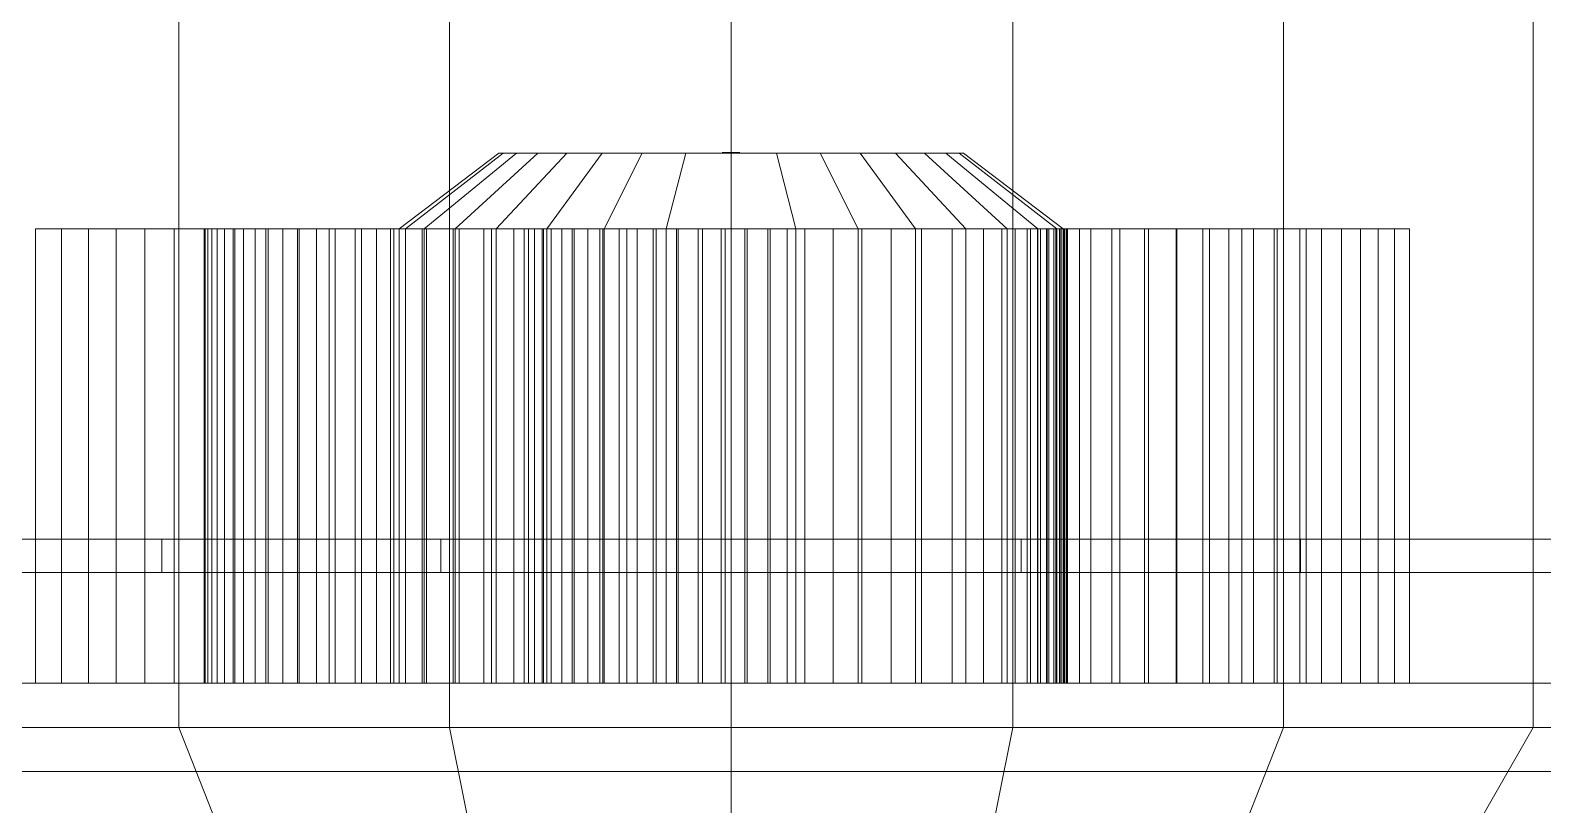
# Model space of a CAD drawing. Header units: millimetres. Extents: x -92759 to 184353, y -15225 to 86714.
# Drawn here: x 57198.5 to 57369.3, y 74986.2 to 75073.7 of the extents above; entities that cross this region are included whole.
import ezdxf

# ---------------------------------------------------------------- set-up
doc = ezdxf.new("R2010")
doc.units = ezdxf.units.MM
for name, color, linetype in [('0-1', 9, 'Continuous'), ('A-_FLORPATT_H-1', 9, 'Continuous'), ('M-ACMV-EAF', 86, 'Continuous')]:
    doc.layers.add(name, color=color, linetype=linetype)
doc.layers.add('M-ACMV_FCU-1', color=86, linetype='Continuous', lineweight=9)

# ---------------------------------------------------------------- blocks, each defined once
blk = doc.blocks.new('A$C3019c3af')
at = {"layer": 'A-_FLORPATT_H-1'}
h = blk.add_hatch(dxfattribs=at)
h.set_pattern_fill('FP_23', color=256, style=0, pattern_type=2)
h.set_pattern_definition([(0, (-26825, 42125), (0, 300), []), (90, (-26825, 42125), (-300, 2e-14), [])])
h.paths.add_polyline_path([(-25089.15, 42483.54), (-25089.99, 42483.54), (-25089.24, 42485.26)])
h.paths.add_polyline_path([(-27725, 41225), (-24975, 41225), (-24975.99, 42189.8), (-25011.02, 42191.3), (-25010.38, 42191.93), (-25012.12, 42193.89), (-25012.12, 42194.54), (-25016.3, 42192.47), (-25016.42, 42191.59), (-25022.18, 42193.81), (-25023.87, 42196.54), (-25025.56, 42200.5), (-25026.87, 42200.79), (-25030, 42200.45), (-25031.4, 42197.48), (-25033.39, 42202.55), (-25031.4, 42204.29), (-25026.87, 42205.91), (-25033.39, 42215.16), (-25035.98, 42221.62), (-25034.88, 42222.57), (-25037.48, 42229.29), (-25037.99, 42229.29), (-25037.99, 42462.45), (-25087.21, 42468.24), (-25089.08, 42478.93), (-25089.99, 42630.95), (-25088.81, 42735.65), (-25086.11, 42740.7), (-25080.53, 42742.44), (-25037.99, 42746.13), (-25037.99, 43264.29), (-25238.99, 43264.29), (-25240.72, 43060.32), (-25239.84, 43056.45), (-25239.84, 43055.01), (-25240.64, 43039.06), (-25238.8, 43024.06), (-25240.59, 42769.56), (-25249.03, 42737.04), (-25256.8, 42718.17), (-25269.5, 42695.71), (-25282.19, 42678.8), (-25297.22, 42662.97), (-25314.37, 42648.75), (-25333.19, 42636.65), (-25352.85, 42627.12), (-25373.22, 42620.07), (-25388.83, 42616.41), (-25407.97, 42613.75), (-25432.34, 42613.36), (-25458, 42616.41), (-25480.9, 42622.29), (-25500.63, 42630.04), (-25519.71, 42640.22), (-25537.79, 42652.8), (-25554.29, 42667.49), (-25567.29, 42682.05), (-25579.29, 42698.8), (-25590.77, 42719.72), (-25598.99, 42740.51), (-25603.95, 42758.94), (-25607.6, 42783.23), (-25607.87, 42808.54), (-25606.17, 43047.48), (-25604.99, 43047.56), (-25606.49, 43074.3), (-25609.55, 43264.29), (-25697.99, 43264.83), (-25698.04, 43266.3), (-25705.68, 43266.27), (-25707.02, 43266.32), (-25712.3, 43270.88), (-25733.39, 43287.33), (-25733.49, 43289.89), (-25734.15, 43291.68), (-25735.98, 43296.62), (-25734.88, 43297.57), (-25737.48, 43304.29), (-25737.99, 43304.29), (-25737.99, 43351.29), (-25740.67, 43351.29), (-25740.67, 43354.29), (-25766.17, 43354.29), (-25766.17, 43346.29), (-25781.99, 43346.29), (-25781.99, 43296.29), (-25797.99, 43296.29), (-25799.6, 42502.57), (-25802.63, 42495.73), (-25807.58, 42491.97), (-25810.23, 42491.63), (-25817.42, 42491.44), (-25818.98, 42495.73), (-25821.37, 42493.46), (-25825.43, 42497.78), (-25826.87, 42501.12), (-25827.58, 42513.45), (-25827.98, 42549.23), (-25827.99, 43296.29), (-25843.99, 43296.29), (-25843.99, 43346.29), (-25859.82, 43346.29), (-25859.82, 43354.29), (-25925, 43354.29), (-25925, 43475), (-24950, 43475), (-24950, 43500), (-27750, 43500), (-27750, 43475), (-27725, 43475), (-27725, 43434.16)])
h.paths.add_polyline_path([(-25022.2, 42192.47), (-25027.95, 42194.5), (-25025.36, 42194.48), (-25022.89, 42192.91)])
h.paths.add_polyline_path([(-25029.45, 42207.91), (-25030.09, 42213.06), (-25030.41, 42211.17), (-25029.97, 42209.68)])
h.paths.add_polyline_path([(-25010, 42229.29), (-25012.39, 42229.29), (-25010.4, 42226.93)])
h.paths.add_polyline_path([(-24997.99, 42217.28), (-24996.47, 42218.78), (-24975.99, 42218.78), (-24976.53, 42457.12), (-25007.99, 42459.73), (-25008.5, 42229.29), (-25010, 42229.29), (-25006.63, 42222.02), (-25002.43, 42218.78)])
h.paths.add_polyline_path([(-25017.53, 42225.96), (-25017.53, 42229.29), (-25018.73, 42228.49)])
h.paths.add_polyline_path([(-25812.99, 42492.1), (-25812.99, 42494.92), (-25814.84, 42494.92)])
h.paths.add_polyline_path([(-25007.99, 42748.73), (-24975, 42752.96), (-24975, 43354.29), (-25005.31, 43354.29), (-25005.31, 43351.29), (-25007.99, 43351.29), (-25007.99, 42748.85)])
h.paths.add_polyline_path([(-25729.45, 43282.91), (-25729.84, 43287.69), (-25730.06, 43284.99), (-25729.5, 43283.08)])
h.paths.add_polyline_path([(-25697.99, 43283.17), (-25697.99, 43286.79), (-25701.32, 43284.75)])
h.paths.add_polyline_path([(-25703.53, 43288.48), (-25704.31, 43291.23), (-25707.49, 43292.28), (-25709.22, 43293.46), (-25711.98, 43291.74), (-25705.92, 43288.89)])
h.paths.add_polyline_path([(-25697.99, 43289.89), (-25698.03, 43292.27), (-25702.92, 43291.45), (-25698.87, 43290.17)])
h.paths.add_polyline_path([(-25710, 43304.29), (-25712.39, 43304.29), (-25710.4, 43301.93)])
h.paths.add_polyline_path([(-25697.99, 43292.28), (-25697.99, 43294.29), (-25606.99, 43294.29), (-25607.76, 43354.29), (-25705.31, 43354.29), (-25705.31, 43351.29), (-25707.99, 43351.29), (-25708.5, 43304.29), (-25710, 43304.29), (-25707.99, 43298.55), (-25702.34, 43293.74), (-25699.6, 43292.82)])
h.paths.add_polyline_path([(-25036.71, 43293.01), (-25037.99, 43351.29), (-25040.67, 43351.29), (-25040.67, 43354.29), (-25239.16, 43354.29), (-25238.99, 43294.29), (-25036.73, 43293.03)])
h.paths.add_polyline_path([(-25717.53, 43300.96), (-25717.53, 43304.29), (-25718.73, 43303.49)])
blk = doc.blocks.new('A$C1d36b151')
at = {"layer": 'M-ACMV-EAF', "lineweight": 5}
for points, invisible_edges in [([(-106.5, -123.94, 97.98), (-116.5, -123.94, 97.98), (-116.5, 111.26, 97.98), (-106.5, 111.26, 97.98)], 1), ([(-106.5, 111.26, 30.78), (-116.5, 111.26, 30.78), (-116.5, -123.94, 30.78), (-106.5, -123.94, 30.78)], 1), ([(-176.35, 19.41, 59.25), (-176.35, 19.91, 64.38), (-176.35, -6.34, 64.38)], 14), ([(-176.35, 19.91, 64.38), (-176.35, 19.41, 69.5), (-176.35, -6.34, 64.38)], 14), ([(-176.35, 17.91, 54.33), (-176.35, 19.41, 59.25), (-176.35, -6.34, 64.38)], 14), ([(-176.35, 19.41, 69.5), (-176.35, 17.91, 74.42), (-176.35, -6.34, 64.38)], 14), ([(-176.35, 15.49, 49.79), (-176.35, 17.91, 54.33), (-176.35, -6.34, 64.38)], 14), ([(-176.35, 17.91, 74.42), (-176.35, 15.49, 78.96), (-176.35, -6.34, 64.38)], 14), ([(-176.35, 12.22, 45.81), (-176.35, 15.49, 49.79), (-176.35, -6.34, 64.38)], 14), ([(-176.35, 15.49, 78.96), (-176.35, 12.22, 82.94), (-176.35, -6.34, 64.38)], 14), ([(-176.35, 8.24, 42.55), (-176.35, 12.22, 45.81), (-176.35, -6.34, 64.38)], 14), ([(-176.35, 12.22, 82.94), (-176.35, 8.24, 86.2), (-176.35, -6.34, 64.38)], 14), ([(-176.35, 3.71, 40.12), (-176.35, 8.24, 42.55), (-176.35, -6.34, 64.38)], 14), ([(-176.35, 8.24, 86.2), (-176.35, 3.71, 88.63), (-176.35, -6.34, 64.38)], 14), ([(-176.35, -1.22, 38.63), (-176.35, 3.71, 40.12), (-176.35, -6.34, 64.38)], 14), ([(-176.35, 3.71, 88.63), (-176.35, -1.22, 90.12), (-176.35, -6.34, 64.38)], 14), ([(-176.35, -6.34, 38.13), (-176.35, -1.22, 38.63), (-176.35, -6.34, 64.38)], 14), ([(-176.35, -1.22, 90.12), (-176.35, -6.34, 90.63), (-176.35, -6.34, 64.38)], 14), ([(-176.45, -5.36, 64.18), (-176.45, -5.34, 64.38), (-176.45, -6.34, 64.38)], 14), ([(-176.45, -5.34, 64.38), (-176.45, -5.36, 64.57), (-176.45, -6.34, 64.38)], 14), ([(-176.45, -5.42, 63.99), (-176.45, -5.36, 64.18), (-176.45, -6.34, 64.38)], 14), ([(-176.45, -5.36, 64.57), (-176.45, -5.42, 64.76), (-176.45, -6.34, 64.38)], 14), ([(-176.45, -5.51, 63.82), (-176.45, -5.42, 63.99), (-176.45, -6.34, 64.38)], 14), ([(-176.45, -5.42, 64.76), (-176.45, -5.51, 64.93), (-176.45, -6.34, 64.38)], 14), ([(-176.45, -5.63, 63.67), (-176.45, -5.51, 63.82), (-176.45, -6.34, 64.38)], 14), ([(-176.45, -5.51, 64.93), (-176.45, -5.63, 65.08), (-176.45, -6.34, 64.38)], 14), ([(-176.45, -5.78, 63.54), (-176.45, -5.63, 63.67), (-176.45, -6.34, 64.38)], 14), ([(-176.45, -5.63, 65.08), (-176.45, -5.78, 65.21), (-176.45, -6.34, 64.38)], 14), ([(-176.45, -5.96, 63.45), (-176.45, -5.78, 63.54), (-176.45, -6.34, 64.38)], 14), ([(-176.45, -5.78, 65.21), (-176.45, -5.96, 65.3), (-176.45, -6.34, 64.38)], 14), ([(-176.45, -6.15, 63.39), (-176.45, -5.96, 63.45), (-176.45, -6.34, 64.38)], 14), ([(-176.45, -5.96, 65.3), (-176.45, -6.15, 65.36), (-176.45, -6.34, 64.38)], 14), ([(-176.45, -6.34, 63.38), (-176.45, -6.15, 63.39), (-176.45, -6.34, 64.38)], 14), ([(-176.45, -6.15, 65.36), (-176.45, -6.34, 65.38), (-176.45, -6.34, 64.38)], 14), ([(-176.45, -6.34, 65.38), (-176.45, -6.54, 65.36), (-176.45, -6.34, 64.38)], 14), ([(-176.45, -6.54, 65.36), (-176.45, -6.72, 65.3), (-176.45, -6.34, 64.38)], 14), ([(-176.45, -6.72, 65.3), (-176.45, -6.9, 65.21), (-176.45, -6.34, 64.38)], 14), ([(-176.45, -6.9, 65.21), (-176.45, -7.05, 65.08), (-176.45, -6.34, 64.38)], 14), ([(-176.45, -7.05, 65.08), (-176.45, -7.17, 64.93), (-176.45, -6.34, 64.38)], 14), ([(-176.45, -7.17, 64.93), (-176.45, -7.26, 64.76), (-176.45, -6.34, 64.38)], 14), ([(-176.45, -7.26, 64.76), (-176.45, -7.32, 64.57), (-176.45, -6.34, 64.38)], 14), ([(-176.45, -7.32, 64.57), (-176.45, -7.34, 64.38), (-176.45, -6.34, 64.38)], 14), ([(-176.45, -7.34, 64.38), (-176.45, -7.32, 64.18), (-176.45, -6.34, 64.38)], 14), ([(-176.45, -7.32, 64.18), (-176.45, -7.26, 63.99), (-176.45, -6.34, 64.38)], 14), ([(-176.45, -7.26, 63.99), (-176.45, -7.17, 63.82), (-176.45, -6.34, 64.38)], 14), ([(-176.45, -7.17, 63.82), (-176.45, -7.05, 63.67), (-176.45, -6.34, 64.38)], 14), ([(-176.45, -7.05, 63.67), (-176.45, -6.9, 63.54), (-176.45, -6.34, 64.38)], 14), ([(-176.45, -6.9, 63.54), (-176.45, -6.72, 63.45), (-176.45, -6.34, 64.38)], 14), ([(-176.45, -6.72, 63.45), (-176.45, -6.54, 63.39), (-176.45, -6.34, 64.38)], 14), ([(-176.45, -6.54, 63.39), (-176.45, -6.34, 63.38), (-176.45, -6.34, 64.38)], 14), ([(-176.35, -6.34, 90.63), (-176.35, -11.46, 90.12), (-176.35, -6.34, 64.38)], 14), ([(-176.35, -11.46, 90.12), (-176.35, -16.39, 88.63), (-176.35, -6.34, 64.38)], 14), ([(-176.35, -16.39, 88.63), (-176.35, -20.92, 86.2), (-176.35, -6.34, 64.38)], 14), ([(-176.35, -20.92, 86.2), (-176.35, -24.9, 82.94), (-176.35, -6.34, 64.38)], 14), ([(-176.35, -24.9, 82.94), (-176.35, -28.17, 78.96), (-176.35, -6.34, 64.38)], 14), ([(-176.35, -28.17, 78.96), (-176.35, -30.59, 74.42), (-176.35, -6.34, 64.38)], 14), ([(-176.35, -30.59, 74.42), (-176.35, -32.09, 69.5), (-176.35, -6.34, 64.38)], 14), ([(-176.35, -32.09, 69.5), (-176.35, -32.59, 64.38), (-176.35, -6.34, 64.38)], 14), ([(-176.35, -32.59, 64.38), (-176.35, -32.09, 59.25), (-176.35, -6.34, 64.38)], 14), ([(-176.35, -32.09, 59.25), (-176.35, -30.59, 54.33), (-176.35, -6.34, 64.38)], 14), ([(-176.35, -30.59, 54.33), (-176.35, -28.17, 49.79), (-176.35, -6.34, 64.38)], 14), ([(-176.35, -28.17, 49.79), (-176.35, -24.9, 45.81), (-176.35, -6.34, 64.38)], 14), ([(-176.35, -24.9, 45.81), (-176.35, -20.92, 42.55), (-176.35, -6.34, 64.38)], 14), ([(-176.35, -20.92, 42.55), (-176.35, -16.39, 40.12), (-176.35, -6.34, 64.38)], 14), ([(-176.35, -16.39, 40.12), (-176.35, -11.46, 38.63), (-176.35, -6.34, 64.38)], 14), ([(-176.35, -11.46, 38.63), (-176.35, -6.34, 38.13), (-176.35, -6.34, 64.38)], 14)]:
    blk.add_3dface(points, dxfattribs=dict(at, invisible_edges=invisible_edges))
mesh = blk.add_polymesh((2, 33), dxfattribs=at)
for k, corner in enumerate([(-132.75, 161.66, 64.38), (-132.75, 158.43, 97.15), (-132.75, 148.87, 128.67), (-132.75, 133.35, 157.71), (-132.75, 112.45, 183.17), (-132.75, 87, 204.06), (-132.75, 57.95, 219.59), (-132.75, 26.43, 229.15), (-132.75, -6.34, 232.38), (-132.75, -39.12, 229.15), (-132.75, -70.63, 219.59), (-132.75, -99.68, 204.06), (-132.75, -125.13, 183.17), (-132.75, -146.03, 157.71), (-132.75, -161.55, 128.67), (-132.75, -171.11, 97.15), (-132.75, -174.34, 64.38), (-132.75, -171.11, 31.6), (-132.75, -161.55, 0.08), (-132.75, -146.03, -28.96), (-132.75, -125.13, -54.42), (-132.75, -99.68, -75.31), (-132.75, -70.63, -90.84), (-132.75, -39.12, -100.4), (-132.75, -6.34, -103.62), (-132.75, 26.43, -100.4), (-132.75, 57.95, -90.84), (-132.75, 87, -75.31), (-132.75, 112.45, -54.42), (-132.75, 133.35, -28.96), (-132.75, 148.87, 0.08), (-132.75, 158.43, 31.6), (-132.75, 161.66, 64.38), (-132.75, 156.66, 64.38), (-132.75, 153.53, 96.18), (-132.75, 144.25, 126.75), (-132.75, 129.19, 154.93), (-132.75, 108.92, 179.63), (-132.75, 84.22, 199.91), (-132.75, 56.04, 214.97), (-132.75, 25.46, 224.24), (-132.75, -6.34, 227.38), (-132.75, -38.14, 224.24), (-132.75, -68.72, 214.97), (-132.75, -96.9, 199.91), (-132.75, -121.6, 179.63), (-132.75, -141.87, 154.93), (-132.75, -156.93, 126.75), (-132.75, -166.21, 96.18), (-132.75, -169.34, 64.38), (-132.75, -166.21, 32.58), (-132.75, -156.93, 2), (-132.75, -141.87, -26.18), (-132.75, -121.6, -50.88), (-132.75, -96.9, -71.15), (-132.75, -68.72, -86.22), (-132.75, -38.14, -95.49), (-132.75, -6.34, -98.62), (-132.75, 25.46, -95.49), (-132.75, 56.04, -86.22), (-132.75, 84.22, -71.15), (-132.75, 108.92, -50.88), (-132.75, 129.19, -26.18), (-132.75, 144.25, 2), (-132.75, 153.53, 32.58), (-132.75, 156.66, 64.38)]):
    mesh.set_mesh_vertex(divmod(k, 33), corner)
mesh = blk.add_polymesh((2, 33), dxfattribs=at)
for k, corner in enumerate([(-129, 161.66, 64.38), (-129, 158.43, 97.15), (-129, 148.87, 128.67), (-129, 133.35, 157.71), (-129, 112.45, 183.17), (-129, 87, 204.06), (-129, 57.95, 219.59), (-129, 26.43, 229.15), (-129, -6.34, 232.38), (-129, -39.12, 229.15), (-129, -70.63, 219.59), (-129, -99.68, 204.06), (-129, -125.13, 183.17), (-129, -146.03, 157.71), (-129, -161.55, 128.67), (-129, -171.11, 97.15), (-129, -174.34, 64.38), (-129, -171.11, 31.6), (-129, -161.55, 0.08), (-129, -146.03, -28.96), (-129, -125.13, -54.42), (-129, -99.68, -75.31), (-129, -70.63, -90.84), (-129, -39.12, -100.4), (-129, -6.34, -103.62), (-129, 26.43, -100.4), (-129, 57.95, -90.84), (-129, 87, -75.31), (-129, 112.45, -54.42), (-129, 133.35, -28.96), (-129, 148.87, 0.08), (-129, 158.43, 31.6), (-129, 161.66, 64.38), (-132.75, 161.66, 64.38), (-132.75, 158.43, 97.15), (-132.75, 148.87, 128.67), (-132.75, 133.35, 157.71), (-132.75, 112.45, 183.17), (-132.75, 87, 204.06), (-132.75, 57.95, 219.59), (-132.75, 26.43, 229.15), (-132.75, -6.34, 232.38), (-132.75, -39.12, 229.15), (-132.75, -70.63, 219.59), (-132.75, -99.68, 204.06), (-132.75, -125.13, 183.17), (-132.75, -146.03, 157.71), (-132.75, -161.55, 128.67), (-132.75, -171.11, 97.15), (-132.75, -174.34, 64.38), (-132.75, -171.11, 31.6), (-132.75, -161.55, 0.08), (-132.75, -146.03, -28.96), (-132.75, -125.13, -54.42), (-132.75, -99.68, -75.31), (-132.75, -70.63, -90.84), (-132.75, -39.12, -100.4), (-132.75, -6.34, -103.62), (-132.75, 26.43, -100.4), (-132.75, 57.95, -90.84), (-132.75, 87, -75.31), (-132.75, 112.45, -54.42), (-132.75, 133.35, -28.96), (-132.75, 148.87, 0.08), (-132.75, 158.43, 31.6), (-132.75, 161.66, 64.38)]):
    mesh.set_mesh_vertex(divmod(k, 33), corner)
mesh = blk.add_polymesh((2, 33), dxfattribs=at)
for k, corner in enumerate([(-129, 156.66, 64.38), (-129, 153.53, 96.18), (-129, 144.25, 126.75), (-129, 129.19, 154.93), (-129, 108.92, 179.63), (-129, 84.22, 199.91), (-129, 56.04, 214.97), (-129, 25.46, 224.24), (-129, -6.34, 227.38), (-129, -38.14, 224.24), (-129, -68.72, 214.97), (-129, -96.9, 199.91), (-129, -121.6, 179.63), (-129, -141.87, 154.93), (-129, -156.93, 126.75), (-129, -166.21, 96.18), (-129, -169.34, 64.38), (-129, -166.21, 32.58), (-129, -156.93, 2), (-129, -141.87, -26.18), (-129, -121.6, -50.88), (-129, -96.9, -71.15), (-129, -68.72, -86.22), (-129, -38.14, -95.49), (-129, -6.34, -98.62), (-129, 25.46, -95.49), (-129, 56.04, -86.22), (-129, 84.22, -71.15), (-129, 108.92, -50.88), (-129, 129.19, -26.18), (-129, 144.25, 2), (-129, 153.53, 32.58), (-129, 156.66, 64.38), (-129, 161.66, 64.38), (-129, 158.43, 97.15), (-129, 148.87, 128.67), (-129, 133.35, 157.71), (-129, 112.45, 183.17), (-129, 87, 204.06), (-129, 57.95, 219.59), (-129, 26.43, 229.15), (-129, -6.34, 232.38), (-129, -39.12, 229.15), (-129, -70.63, 219.59), (-129, -99.68, 204.06), (-129, -125.13, 183.17), (-129, -146.03, 157.71), (-129, -161.55, 128.67), (-129, -171.11, 97.15), (-129, -174.34, 64.38), (-129, -171.11, 31.6), (-129, -161.55, 0.08), (-129, -146.03, -28.96), (-129, -125.13, -54.42), (-129, -99.68, -75.31), (-129, -70.63, -90.84), (-129, -39.12, -100.4), (-129, -6.34, -103.62), (-129, 26.43, -100.4), (-129, 57.95, -90.84), (-129, 87, -75.31), (-129, 112.45, -54.42), (-129, 133.35, -28.96), (-129, 148.87, 0.08), (-129, 158.43, 31.6), (-129, 161.66, 64.38)]):
    mesh.set_mesh_vertex(divmod(k, 33), corner)
mesh = blk.add_polymesh((2, 32), dxfattribs=dict(at, n_close=True))
for k, corner in enumerate([(-192, -6.34, 227.38), (-192, -38.14, 224.24), (-192, -68.72, 214.97), (-192, -96.9, 199.91), (-192, -121.6, 179.63), (-192, -141.87, 154.93), (-192, -156.93, 126.75), (-192, -166.21, 96.18), (-192, -169.34, 64.38), (-192, -166.21, 32.58), (-192, -156.93, 2), (-192, -141.87, -26.18), (-192, -121.6, -50.88), (-192, -96.9, -71.15), (-192, -68.72, -86.22), (-192, -38.14, -95.49), (-192, -6.34, -98.62), (-192, 25.46, -95.49), (-192, 56.04, -86.22), (-192, 84.22, -71.15), (-192, 108.92, -50.88), (-192, 129.19, -26.18), (-192, 144.25, 2), (-192, 153.53, 32.58), (-192, 156.66, 64.38), (-192, 153.53, 96.18), (-192, 144.25, 126.75), (-192, 129.19, 154.93), (-192, 108.92, 179.63), (-192, 84.22, 199.91), (-192, 56.04, 214.97), (-192, 25.46, 224.24), (-111.5, -6.34, 227.38), (-111.5, -38.14, 224.24), (-111.5, -68.72, 214.97), (-111.5, -96.9, 199.91), (-111.5, -121.6, 179.63), (-111.5, -141.87, 154.93), (-111.5, -156.93, 126.75), (-111.5, -166.21, 96.18), (-111.5, -169.34, 64.38), (-111.5, -166.21, 32.58), (-111.5, -156.93, 2), (-111.5, -141.87, -26.18), (-111.5, -121.6, -50.88), (-111.5, -96.9, -71.15), (-111.5, -68.72, -86.22), (-111.5, -38.14, -95.49), (-111.5, -6.34, -98.62), (-111.5, 25.46, -95.49), (-111.5, 56.04, -86.22), (-111.5, 84.22, -71.15), (-111.5, 108.92, -50.88), (-111.5, 129.19, -26.18), (-111.5, 144.25, 2), (-111.5, 153.53, 32.58), (-111.5, 156.66, 64.38), (-111.5, 153.53, 96.18), (-111.5, 144.25, 126.75), (-111.5, 129.19, 154.93), (-111.5, 108.92, 179.63), (-111.5, 84.22, 199.91), (-111.5, 56.04, 214.97), (-111.5, 25.46, 224.24)]):
    mesh.set_mesh_vertex(divmod(k, 32), corner)
mesh = blk.add_polymesh((2, 33), dxfattribs=at)
for k, corner in enumerate([(-132.75, 156.66, 64.38), (-132.75, 153.53, 96.18), (-132.75, 144.25, 126.75), (-132.75, 129.19, 154.93), (-132.75, 108.92, 179.63), (-132.75, 84.22, 199.91), (-132.75, 56.04, 214.97), (-132.75, 25.46, 224.24), (-132.75, -6.34, 227.38), (-132.75, -38.14, 224.24), (-132.75, -68.72, 214.97), (-132.75, -96.9, 199.91), (-132.75, -121.6, 179.63), (-132.75, -141.87, 154.93), (-132.75, -156.93, 126.75), (-132.75, -166.21, 96.18), (-132.75, -169.34, 64.38), (-132.75, -166.21, 32.58), (-132.75, -156.93, 2), (-132.75, -141.87, -26.18), (-132.75, -121.6, -50.88), (-132.75, -96.9, -71.15), (-132.75, -68.72, -86.22), (-132.75, -38.14, -95.49), (-132.75, -6.34, -98.62), (-132.75, 25.46, -95.49), (-132.75, 56.04, -86.22), (-132.75, 84.22, -71.15), (-132.75, 108.92, -50.88), (-132.75, 129.19, -26.18), (-132.75, 144.25, 2), (-132.75, 153.53, 32.58), (-132.75, 156.66, 64.38), (-129, 156.66, 64.38), (-129, 153.53, 96.18), (-129, 144.25, 126.75), (-129, 129.19, 154.93), (-129, 108.92, 179.63), (-129, 84.22, 199.91), (-129, 56.04, 214.97), (-129, 25.46, 224.24), (-129, -6.34, 227.38), (-129, -38.14, 224.24), (-129, -68.72, 214.97), (-129, -96.9, 199.91), (-129, -121.6, 179.63), (-129, -141.87, 154.93), (-129, -156.93, 126.75), (-129, -166.21, 96.18), (-129, -169.34, 64.38), (-129, -166.21, 32.58), (-129, -156.93, 2), (-129, -141.87, -26.18), (-129, -121.6, -50.88), (-129, -96.9, -71.15), (-129, -68.72, -86.22), (-129, -38.14, -95.49), (-129, -6.34, -98.62), (-129, 25.46, -95.49), (-129, 56.04, -86.22), (-129, 84.22, -71.15), (-129, 108.92, -50.88), (-129, 129.19, -26.18), (-129, 144.25, 2), (-129, 153.53, 32.58), (-129, 156.66, 64.38)]):
    mesh.set_mesh_vertex(divmod(k, 33), corner)
mesh = blk.add_polymesh((2, 32), dxfattribs=dict(at, n_close=True))
for k, corner in enumerate([(-111.5, -6.34, 227.38), (-111.5, -38.14, 224.24), (-111.5, -68.72, 214.97), (-111.5, -96.9, 199.91), (-111.5, -121.6, 179.63), (-111.5, -141.87, 154.93), (-111.5, -156.93, 126.75), (-111.5, -166.21, 96.18), (-111.5, -169.34, 64.38), (-111.5, -166.21, 32.58), (-111.5, -156.93, 2), (-111.5, -141.87, -26.18), (-111.5, -121.6, -50.88), (-111.5, -96.9, -71.15), (-111.5, -68.72, -86.22), (-111.5, -38.14, -95.49), (-111.5, -6.34, -98.62), (-111.5, 25.46, -95.49), (-111.5, 56.04, -86.22), (-111.5, 84.22, -71.15), (-111.5, 108.92, -50.88), (-111.5, 129.19, -26.18), (-111.5, 144.25, 2), (-111.5, 153.53, 32.58), (-111.5, 156.66, 64.38), (-111.5, 153.53, 96.18), (-111.5, 144.25, 126.75), (-111.5, 129.19, 154.93), (-111.5, 108.92, 179.63), (-111.5, 84.22, 199.91), (-111.5, 56.04, 214.97), (-111.5, 25.46, 224.24), (-26, -6.34, 139.38), (-26, -20.97, 137.93), (-26, -35.04, 133.67), (-26, -48.01, 126.74), (-26, -59.37, 117.41), (-26, -68.7, 106.04), (-26, -75.63, 93.08), (-26, -79.9, 79.01), (-26, -81.34, 64.38), (-26, -79.9, 49.74), (-26, -75.63, 35.67), (-26, -68.7, 22.71), (-26, -59.37, 11.34), (-26, -48.01, 2.02), (-26, -35.04, -4.92), (-26, -20.97, -9.18), (-26, -6.34, -10.62), (-26, 8.29, -9.18), (-26, 22.36, -4.92), (-26, 35.33, 2.02), (-26, 46.69, 11.34), (-26, 56.02, 22.71), (-26, 62.95, 35.67), (-26, 67.22, 49.74), (-26, 68.66, 64.38), (-26, 67.22, 79.01), (-26, 62.95, 93.08), (-26, 56.02, 106.04), (-26, 46.69, 117.41), (-26, 35.33, 126.74), (-26, 22.36, 133.67), (-26, 8.29, 137.93)]):
    mesh.set_mesh_vertex(divmod(k, 32), corner)
mesh = blk.add_polymesh((17, 2), dxfattribs=at)
for k, corner in enumerate([(-167.8, 70.25, 86.35), (-116.5, 70.25, 86.35), (-167.8, 68.57, 83.08), (-116.5, 68.57, 83.08), (-167.8, 66.73, 79.89), (-116.5, 66.73, 79.89), (-167.8, 64.74, 76.79), (-116.5, 64.74, 76.79), (-167.8, 62.6, 73.8), (-116.5, 62.6, 73.8), (-167.8, 60.32, 70.91), (-116.5, 60.32, 70.91), (-167.8, 57.89, 68.14), (-116.5, 57.89, 68.14), (-167.8, 55.33, 65.49), (-116.5, 55.33, 65.49), (-167.8, 52.65, 62.97), (-116.5, 52.65, 62.97), (-167.8, 49.85, 60.59), (-116.5, 49.85, 60.59), (-167.8, 46.93, 58.34), (-116.5, 46.93, 58.34), (-167.8, 43.9, 56.25), (-116.5, 43.9, 56.25), (-167.8, 40.78, 54.3), (-116.5, 40.78, 54.3), (-167.8, 37.57, 52.51), (-116.5, 37.57, 52.51), (-167.8, 34.27, 50.87), (-116.5, 34.27, 50.87), (-167.8, 30.89, 49.41), (-116.5, 30.89, 49.41), (-167.8, 27.45, 48.1), (-116.5, 27.45, 48.1)]):
    mesh.set_mesh_vertex(divmod(k, 2), corner)
mesh = blk.add_polymesh((17, 2), dxfattribs=at)
for k, corner in enumerate([(-167.8, 58.6, 18.2), (-116.5, 58.6, 18.2), (-167.8, 54.99, 17.47), (-116.5, 54.99, 17.47), (-167.8, 51.35, 16.92), (-116.5, 51.35, 16.92), (-167.8, 47.69, 16.54), (-116.5, 47.69, 16.54), (-167.8, 44.01, 16.35), (-116.5, 44.01, 16.35), (-167.8, 40.33, 16.34), (-116.5, 40.33, 16.34), (-167.8, 36.65, 16.5), (-116.5, 36.65, 16.5), (-167.8, 32.99, 16.85), (-116.5, 32.99, 16.85), (-167.8, 29.34, 17.38), (-116.5, 29.34, 17.38), (-167.8, 25.73, 18.09), (-116.5, 25.73, 18.09), (-167.8, 22.16, 18.97), (-116.5, 22.16, 18.97), (-167.8, 18.63, 20.02), (-116.5, 18.63, 20.02), (-167.8, 15.16, 21.25), (-116.5, 15.16, 21.25), (-167.8, 11.75, 22.65), (-116.5, 11.75, 22.65), (-167.8, 8.42, 24.21), (-116.5, 8.42, 24.21), (-167.8, 5.17, 25.93), (-116.5, 5.17, 25.93), (-167.8, 2, 27.82), (-116.5, 2, 27.82)]):
    mesh.set_mesh_vertex(divmod(k, 2), corner)
mesh = blk.add_polymesh((2, 32), dxfattribs=dict(at, n_close=True))
for k, corner in enumerate([(-167.8, -6.34, 101.88), (-167.8, 0.98, 101.15), (-167.8, 8.01, 99.02), (-167.8, 14.49, 95.56), (-167.8, 20.18, 90.89), (-167.8, 24.84, 85.21), (-167.8, 28.31, 78.73), (-167.8, 30.44, 71.69), (-167.8, 31.16, 64.38), (-167.8, 30.44, 57.06), (-167.8, 28.31, 50.02), (-167.8, 24.84, 43.54), (-167.8, 20.18, 37.86), (-167.8, 14.49, 33.2), (-167.8, 8.01, 29.73), (-167.8, 0.98, 27.6), (-167.8, -6.34, 26.88), (-167.8, -13.66, 27.6), (-167.8, -20.69, 29.73), (-167.8, -27.17, 33.2), (-167.8, -32.86, 37.86), (-167.8, -37.52, 43.54), (-167.8, -40.99, 50.02), (-167.8, -43.12, 57.06), (-167.8, -43.84, 64.38), (-167.8, -43.12, 71.69), (-167.8, -40.99, 78.73), (-167.8, -37.52, 85.21), (-167.8, -32.86, 90.89), (-167.8, -27.17, 95.56), (-167.8, -20.69, 99.02), (-167.8, -13.66, 101.15), (-176.35, -6.34, 90.63), (-176.35, -1.22, 90.12), (-176.35, 3.71, 88.63), (-176.35, 8.24, 86.2), (-176.35, 12.22, 82.94), (-176.35, 15.49, 78.96), (-176.35, 17.91, 74.42), (-176.35, 19.41, 69.5), (-176.35, 19.91, 64.38), (-176.35, 19.41, 59.25), (-176.35, 17.91, 54.33), (-176.35, 15.49, 49.79), (-176.35, 12.22, 45.81), (-176.35, 8.24, 42.55), (-176.35, 3.71, 40.12), (-176.35, -1.22, 38.63), (-176.35, -6.34, 38.13), (-176.35, -11.46, 38.63), (-176.35, -16.39, 40.12), (-176.35, -20.92, 42.55), (-176.35, -24.9, 45.81), (-176.35, -28.17, 49.79), (-176.35, -30.59, 54.33), (-176.35, -32.09, 59.25), (-176.35, -32.59, 64.38), (-176.35, -32.09, 69.5), (-176.35, -30.59, 74.42), (-176.35, -28.17, 78.96), (-176.35, -24.9, 82.94), (-176.35, -20.92, 86.2), (-176.35, -16.39, 88.63), (-176.35, -11.46, 90.12)]):
    mesh.set_mesh_vertex(divmod(k, 32), corner)
mesh = blk.add_polymesh((17, 2), dxfattribs=at)
for k, corner in enumerate([(-167.8, 24.23, 137.96), (-116.5, 24.23, 137.96), (-167.8, 25.74, 134.6), (-116.5, 25.74, 134.6), (-167.8, 27.09, 131.18), (-116.5, 27.09, 131.18), (-167.8, 28.27, 127.69), (-116.5, 28.27, 127.69), (-167.8, 29.28, 124.15), (-116.5, 29.28, 124.15), (-167.8, 30.11, 120.56), (-116.5, 30.11, 120.56), (-167.8, 30.76, 116.94), (-116.5, 30.76, 116.94), (-167.8, 31.24, 113.29), (-116.5, 31.24, 113.29), (-167.8, 31.54, 109.62), (-116.5, 31.54, 109.62), (-167.8, 31.65, 105.94), (-116.5, 31.65, 105.94), (-167.8, 31.59, 102.26), (-116.5, 31.59, 102.26), (-167.8, 31.34, 98.59), (-116.5, 31.34, 98.59), (-167.8, 30.92, 94.93), (-116.5, 30.92, 94.93), (-167.8, 30.31, 91.3), (-116.5, 30.31, 91.3), (-167.8, 29.53, 87.7), (-116.5, 29.53, 87.7), (-167.8, 28.58, 84.15), (-116.5, 28.58, 84.15), (-167.8, 27.45, 80.65), (-116.5, 27.45, 80.65)]):
    mesh.set_mesh_vertex(divmod(k, 2), corner)
mesh = blk.add_polymesh((2, 32), dxfattribs=dict(at, n_close=True))
for k, corner in enumerate([(-167.8, -6.34, 101.88), (-167.8, -13.66, 101.15), (-167.8, -20.69, 99.02), (-167.8, -27.17, 95.56), (-167.8, -32.86, 90.89), (-167.8, -37.52, 85.21), (-167.8, -40.99, 78.73), (-167.8, -43.12, 71.69), (-167.8, -43.84, 64.38), (-167.8, -43.12, 57.06), (-167.8, -40.99, 50.02), (-167.8, -37.52, 43.54), (-167.8, -32.86, 37.86), (-167.8, -27.17, 33.2), (-167.8, -20.69, 29.73), (-167.8, -13.66, 27.6), (-167.8, -6.34, 26.88), (-167.8, 0.98, 27.6), (-167.8, 8.01, 29.73), (-167.8, 14.49, 33.2), (-167.8, 20.18, 37.86), (-167.8, 24.84, 43.54), (-167.8, 28.31, 50.02), (-167.8, 30.44, 57.06), (-167.8, 31.16, 64.38), (-167.8, 30.44, 71.69), (-167.8, 28.31, 78.73), (-167.8, 24.84, 85.21), (-167.8, 20.18, 90.89), (-167.8, 14.49, 95.56), (-167.8, 8.01, 99.02), (-167.8, 0.98, 101.15), (-116.5, -6.34, 101.88), (-116.5, -13.66, 101.15), (-116.5, -20.69, 99.02), (-116.5, -27.17, 95.56), (-116.5, -32.86, 90.89), (-116.5, -37.52, 85.21), (-116.5, -40.99, 78.73), (-116.5, -43.12, 71.69), (-116.5, -43.84, 64.38), (-116.5, -43.12, 57.06), (-116.5, -40.99, 50.02), (-116.5, -37.52, 43.54), (-116.5, -32.86, 37.86), (-116.5, -27.17, 33.2), (-116.5, -20.69, 29.73), (-116.5, -13.66, 27.6), (-116.5, -6.34, 26.88), (-116.5, 0.98, 27.6), (-116.5, 8.01, 29.73), (-116.5, 14.49, 33.2), (-116.5, 20.18, 37.86), (-116.5, 24.84, 43.54), (-116.5, 28.31, 50.02), (-116.5, 30.44, 57.06), (-116.5, 31.16, 64.38), (-116.5, 30.44, 71.69), (-116.5, 28.31, 78.73), (-116.5, 24.84, 85.21), (-116.5, 20.18, 90.89), (-116.5, 14.49, 95.56), (-116.5, 8.01, 99.02), (-116.5, 0.98, 101.15)]):
    mesh.set_mesh_vertex(divmod(k, 32), corner)
mesh = blk.add_polymesh((17, 2), dxfattribs=at)
for k, corner in enumerate([(-167.8, -44.81, 134.15), (-116.5, -44.81, 134.15), (-167.8, -41.24, 133.25), (-116.5, -41.24, 133.25), (-167.8, -37.72, 132.16), (-116.5, -37.72, 132.16), (-167.8, -34.26, 130.91), (-116.5, -34.26, 130.91), (-167.8, -30.87, 129.49), (-116.5, -30.87, 129.49), (-167.8, -27.54, 127.91), (-116.5, -27.54, 127.91), (-167.8, -24.3, 126.16), (-116.5, -24.3, 126.16), (-167.8, -21.15, 124.26), (-116.5, -21.15, 124.26), (-167.8, -18.1, 122.2), (-116.5, -18.1, 122.2), (-167.8, -15.15, 120), (-116.5, -15.15, 120), (-167.8, -12.31, 117.65), (-116.5, -12.31, 117.65), (-167.8, -9.59, 115.17), (-116.5, -9.59, 115.17), (-167.8, -7, 112.56), (-116.5, -7, 112.56), (-167.8, -4.54, 109.82), (-116.5, -4.54, 109.82), (-167.8, -2.21, 106.97), (-116.5, -2.21, 106.97), (-167.8, -0.03, 104), (-116.5, -0.03, 104), (-167.8, 2, 100.94), (-116.5, 2, 100.94)]):
    mesh.set_mesh_vertex(divmod(k, 2), corner)
mesh = blk.add_polymesh((17, 2), dxfattribs=at)
for k, corner in enumerate([(-167.8, -1.95, -15.18), (-116.5, -1.95, -15.18), (-167.8, -4.78, -12.82), (-116.5, -4.78, -12.82), (-167.8, -7.48, -10.32), (-116.5, -7.48, -10.32), (-167.8, -10.05, -7.69), (-116.5, -10.05, -7.69), (-167.8, -12.5, -4.93), (-116.5, -12.5, -4.93), (-167.8, -14.8, -2.06), (-116.5, -14.8, -2.06), (-167.8, -16.96, 0.92), (-116.5, -16.96, 0.92), (-167.8, -18.98, 4), (-116.5, -18.98, 4), (-167.8, -20.83, 7.18), (-116.5, -20.83, 7.18), (-167.8, -22.54, 10.44), (-116.5, -22.54, 10.44), (-167.8, -24.07, 13.78), (-116.5, -24.07, 13.78), (-167.8, -25.45, 17.2), (-116.5, -25.45, 17.2), (-167.8, -26.65, 20.68), (-116.5, -26.65, 20.68), (-167.8, -27.68, 24.21), (-116.5, -27.68, 24.21), (-167.8, -28.54, 27.79), (-116.5, -28.54, 27.79), (-167.8, -29.22, 31.41), (-116.5, -29.22, 31.41), (-167.8, -29.72, 35.06), (-116.5, -29.72, 35.06)]):
    mesh.set_mesh_vertex(divmod(k, 2), corner)
mesh = blk.add_polymesh((17, 2), dxfattribs=at)
for k, corner in enumerate([(-167.8, -84.88, 77.8), (-116.5, -84.88, 77.8), (-167.8, -81.95, 80.03), (-116.5, -81.95, 80.03), (-167.8, -78.91, 82.1), (-116.5, -78.91, 82.1), (-167.8, -75.77, 84.03), (-116.5, -75.77, 84.03), (-167.8, -72.54, 85.8), (-116.5, -72.54, 85.8), (-167.8, -69.23, 87.41), (-116.5, -69.23, 87.41), (-167.8, -65.85, 88.85), (-116.5, -65.85, 88.85), (-167.8, -62.39, 90.13), (-116.5, -62.39, 90.13), (-167.8, -58.88, 91.23), (-116.5, -58.88, 91.23), (-167.8, -55.32, 92.17), (-116.5, -55.32, 92.17), (-167.8, -51.72, 92.92), (-116.5, -51.72, 92.92), (-167.8, -48.08, 93.5), (-116.5, -48.08, 93.5), (-167.8, -44.42, 93.9), (-116.5, -44.42, 93.9), (-167.8, -40.75, 94.12), (-116.5, -40.75, 94.12), (-167.8, -37.07, 94.16), (-116.5, -37.07, 94.16), (-167.8, -33.39, 94.02), (-116.5, -33.39, 94.02), (-167.8, -29.72, 93.69), (-116.5, -29.72, 93.69)]):
    mesh.set_mesh_vertex(divmod(k, 2), corner)
mesh = blk.add_polymesh((17, 2), dxfattribs=at)
for k, corner in enumerate([(-167.8, -65.81, 11.34), (-116.5, -65.81, 11.34), (-167.8, -65.72, 15.02), (-116.5, -65.72, 15.02), (-167.8, -65.45, 18.69), (-116.5, -65.45, 18.69), (-167.8, -65, 22.35), (-116.5, -65, 22.35), (-167.8, -64.37, 25.97), (-116.5, -64.37, 25.97), (-167.8, -63.56, 29.57), (-116.5, -63.56, 29.57), (-167.8, -62.58, 33.11), (-116.5, -62.58, 33.11), (-167.8, -61.42, 36.61), (-116.5, -61.42, 36.61), (-167.8, -60.1, 40.04), (-116.5, -60.1, 40.04), (-167.8, -58.61, 43.41), (-116.5, -58.61, 43.41), (-167.8, -56.95, 46.7), (-116.5, -56.95, 46.7), (-167.8, -55.14, 49.9), (-116.5, -55.14, 49.9), (-167.8, -53.17, 53.01), (-116.5, -53.17, 53.01), (-167.8, -51.05, 56.02), (-116.5, -51.05, 56.02), (-167.8, -48.78, 58.92), (-116.5, -48.78, 58.92), (-167.8, -46.38, 61.71), (-116.5, -46.38, 61.71), (-167.8, -43.84, 64.38), (-116.5, -43.84, 64.38)]):
    mesh.set_mesh_vertex(divmod(k, 2), corner)
blk = doc.blocks.new('ACMV_B8_L2')
at = {"layer": 'M-ACMV-EAF', "rotation": 270}
blk.add_blockref('A$C1d36b151', (117947.54, -30832.44), dxfattribs=at)

msp = doc.modelspace()

# ---------------------------------------------------------------- block references
at = {"layer": '0-1'}
msp.add_blockref('A$C3019c3af', (82701.06, 32741.24), dxfattribs=at)
at = {"layer": 'M-ACMV_FCU-1'}
msp.add_blockref('ACMV_B8_L2', (-60663.56, 105715.91), dxfattribs=at)

doc.saveas('drawing.dxf')
